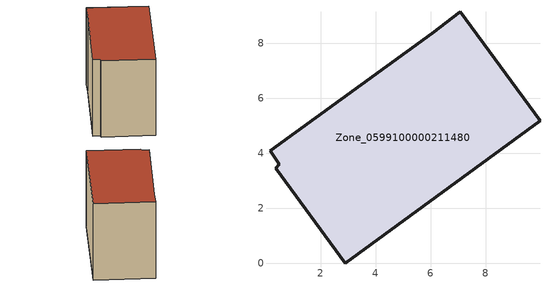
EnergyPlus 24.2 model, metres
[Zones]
Zone_0599100000211480
 floor ground (C_G): 0.48,3.61 0.16,4.09 6.05,8.37 7.07,9.15 9.97,5.18 2.89,0 0.37,3.47 z0
 wall outside (C_F): 9.97,5.18 7.07,9.15 6.05,8.37 0.16,4.09 0.48,3.61 0.37,3.47 2.89,0 9.97,5.18 z0:6.78
 roof outside (C_R): 0.16,4.09 0.48,3.61 0.37,3.47 2.89,0 9.97,5.18 7.07,9.15 6.05,8.37 z6.78
[BUILDING]
Pand.0599100000211480: North Axis=0; Terrain=City; Loads Convergence Tolerance Value=0.04; Temperature Convergence Tolerance Value=0.4; Solar Distribution=FullExterior; Maximum Number of Warmup Days=25; Minimum Number of Warmup Days=1
[Site:Location]
Rotterdam.The.Hague.AP_ZH_NLD Design_Conditions: Latitude=51.96; Longitude=4.45; Time Zone=1; Elevation=-4.5
[SITE:GROUNDTEMPERATURE:BUILDINGSURFACE]
18, 18, 18, 18, 18, 18, 18, 18, 18, 18, 18, 18
[MATERIAL] Thermal Absorptance=0.9; Solar Absorptance=0.7; Visible Absorptance=0.7
Name | Roughness | Thickness | Conductivity | Density | Specific Heat
G.TI.1946 | MediumSmooth | 0.15 | 1 | 540 | 1210
F.TI.1946 | Rough | 0.3 | 0.857143 | 1920 | 840
R.TI.1946 | MediumRough | 0.2 | 0.1 | 1500 | 1000
[CONSTRUCTION]
C_G: G.TI.1946
C_F: F.TI.1946
C_R: R.TI.1946
[ZONE]
Zone_0599100000211480: Type=1; Multiplier=1; Ceiling Height=Autocalculate; Volume=Autocalculate; Floor Area=autocalculate; Part of Total Floor Area=Yes
[ZONEINFILTRATION:DESIGNFLOWRATE]
Infil_Zone_0599100000211480: Zone or ZoneList or Space or SpaceList=Zone_0599100000211480; Schedule=AlwaysOn; Design Flow Rate Calculation Method=Flow/Area; Flow Rate per Floor Area=0.003; Constant Term Coefficient=1; Temperature Term Coefficient=0; Velocity Term Coefficient=0; Velocity Squared Term Coefficient=0
[HVACTEMPLATE:ZONE:IDEALLOADSAIRSYSTEM]
Zone_0599100000211480: Maximum Heating Supply Air Temperature=50; Minimum Cooling Supply Air Temperature=13; Maximum Heating Supply Air Humidity Ratio=0.0156; Minimum Cooling Supply Air Humidity Ratio=0.0077; Heating Limit=NoLimit; Cooling Limit=NoLimit; Dehumidification Control Type=ConstantSensibleHeatRatio; Cooling Sensible Heat Ratio=0.7; Dehumidification Setpoint=60; Humidification Control Type=None; Humidification Setpoint=30; Outdoor Air Method=None; Outdoor Air Flow Rate per Person=0.00944; Outdoor Air Flow Rate per Zone Floor Area=0; Outdoor Air Flow Rate per Zone=0; Demand Controlled Ventilation Type=None; Outdoor Air Economizer Type=NoEconomizer; Heat Recovery Type=None; Sensible Heat Recovery Effectiveness=0.7; Latent Heat Recovery Effectiveness=0.65
[ZONECONTROL:THERMOSTAT]
ThermostatControl_Zone_0599100000211480: Zone or ZoneList=Zone_0599100000211480; Control Type Schedule=DualSetpointControlType; Control 1=Thermostat_Zone_0599100000211480; Temperature Difference Between Cutout And Setpoint=0
[THERMOSTATSETPOINT:DUALSETPOINT]
Thermostat_Zone_0599100000211480: Heating Setpoint Temperature Schedule=HeatingSetpoint_Zone_0599100000211480; Cooling Setpoint Temperature Schedule=CoolingSetpoint_Zone_0599100000211480
[SCHEDULE:COMPACT]
HeatingSetpoint_Zone_0599100000211480: Through: 12/31, For: AllDays, Until: 24:00, 21
CoolingSetpoint_Zone_0599100000211480: Through: 12/31, For: AllDays, Until: 24:00, 24
DualSetpointControlType: Through: 12/31, For: AllDays, Until: 24:00, 4
AlwaysOn: Through: 12/31, For: AllDays, Until: 24:00, 1
